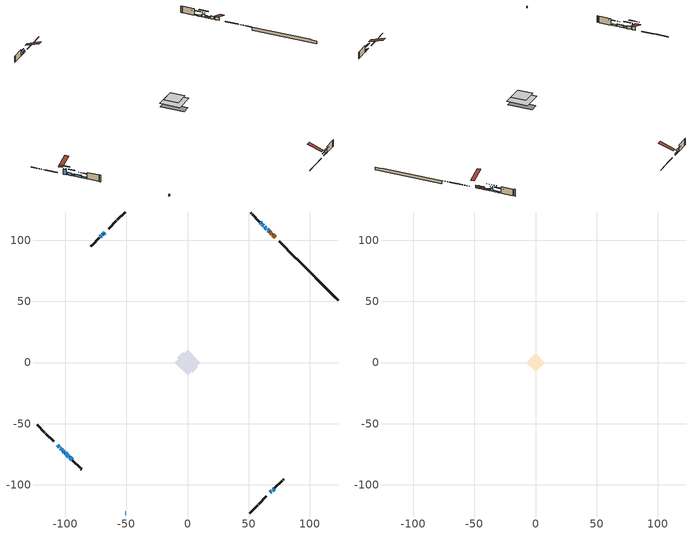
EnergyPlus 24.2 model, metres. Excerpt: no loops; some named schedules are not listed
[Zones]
conditioned space
 floor adiabatic (AdiabaticFloorConstruction): -10.49,0 0,10.49 10.49,0 0,-10.49 z3.63
 floor foundation (Slab1 construction): -8.46,4.04 -4.04,8.46 8.46,-4.04 4.04,-8.46 z-1.13
 wall outside (RimJoist1 construction): 51.01,-123.15 57.51,-116.64 / -123.15,-51.01 -116.64,-57.51 / -51.01,123.15 -57.51,116.64 / 88.65,85.5 82.15,92.01 z1.19:1.49
 wall outside (RimJoist2 construction): 58.17,-115.98 64.52,-109.64 / -115.98,-58.17 -109.64,-64.52 / -58.17,115.98 -64.52,109.64 / 81.49,92.67 75.15,99.01 z1.19:1.49
 wall outside (AdiabaticWallConstruction 1): 71.86,102.29 69.74,104.42 / 69.08,105.08 67.36,106.79 z1.19:3.22
 wall outside (AdiabaticWallConstruction): -51.01,-123.15 -50.59,-123.15 z1.19:2.41; -106.36,-67.8 -104.85,-69.31 z1.19:5; -104.19,-69.97 -102.25,-71.91 z1.19:3.17; 66.71,107.45 66.06,108.1 z1.19:2.11; 65.4,108.75 64.86,109.29 / -67.8,106.36 -68.66,105.49 z1.19:2.31; -69.32,104.84 -69.72,104.44 z1.19:1.95; -101.59,-72.56 -100.77,-73.39 / 70.12,-104.04 70.91,-103.25 / -96.44,-77.72 -94.5,-79.66 z1.19:2.36; 64.21,109.95 63.06,111.1 z1.19:3.48; -70.37,103.79 -71.38,102.78 / 67.8,-106.36 68.3,-105.85 / 68.96,-105.2 69.46,-104.69 z1.19:1.55; 62.4,111.76 60.89,113.27 z1.19:2.08; 60.23,113.92 59.44,114.71 z1.19:2.16; -100.11,-74.04 -97.09,-77.06 z1.19:2.77
 wall outside (Wall1 construction): 71.57,-102.59 77.55,-96.61 / -93.84,-80.32 -87.86,-86.29 / -72.03,102.12 -78.01,96.14 / 58.79,115.37 52.81,121.35 z1.19:6.07
 wall outside (Wall3 construction): 78.2,-95.95 78.69,-95.47 / -87.2,-86.95 -86.72,-87.44 / -78.67,95.49 -79.16,95 / 52.15,122 51.67,122.49 z1.19:6.07
 wall foundation (FoundationWall1 construction): 89.31,84.85,-1.13 89.31,84.85,1.19 119.76,54.39,1.19 119.76,54.39,0.98 123.15,51.01,0.98 123.15,51.01,-1.13
 window (WindowConstruction 13): -51.01,-123.15 -50.59,-123.15 z1.19:2.41
 window (WindowConstruction 6): -106.36,-67.8 -104.85,-69.31 z1.19:5
 window (WindowConstruction 7): -104.19,-69.97 -102.25,-71.91 z1.19:3.17
 window (WindowConstruction 8): 66.7,107.45 66.06,108.1 z1.19:2.1
 window (WindowConstruction 9): 65.4,108.75 64.86,109.29 z1.19:2.31
 window (WindowConstruction 10): -67.8,106.36 -68.66,105.49 z1.19:2.31
 window (WindowConstruction 11): -69.32,104.84 -69.71,104.44 z1.19:1.95
 window (WindowConstruction 12): -101.59,-72.56 -100.77,-73.39 z1.19:2.36
 window (WindowConstruction): 64.21,109.95 63.06,111.1 z1.19:3.48
 window (WindowConstruction 14): -70.37,103.78 -71.38,102.78 z1.19:1.55
 window (WindowConstruction 15): 67.8,-106.36 68.3,-105.85 z1.19:1.55
 window (WindowConstruction 16): 68.96,-105.2 69.46,-104.69 z1.19:1.55
 window (WindowConstruction 1): 62.4,111.76 60.89,113.27 z1.19:2.08
 window (WindowConstruction 2): 60.23,113.92 59.45,114.71 z1.19:2.16
 window (WindowConstruction 3): 70.12,-104.04 70.91,-103.25 z1.19:2.36
 window (WindowConstruction 4): -100.11,-74.04 -97.09,-77.06 z1.19:2.77
 window (WindowConstruction 5): -96.44,-77.72 -94.5,-79.66 z1.19:2.36
 door (Door): 71.86,102.29 69.74,104.42 z1.19:3.22
 door (Door 1): 69.08,105.08 67.36,106.79 z1.19:3.22
 ceiling adiabatic (AdiabaticFloorConstruction): 0,-10.49 10.49,0 0,10.49 -10.49,0 z3.63
attic - vented
 floor to conditioned space (Floor1 construction Reversed): -7.68,0 0,7.68 7.68,0 0,-7.68 z6.07
 roof outside (Roof1 construction): 67.14,-107.01,6.07 59.67,-99.53,9.59 57.69,-101.51,9.59 65.17,-108.98,6.07; -107.01,-67.14,6.07 -99.53,-59.67,9.59 -101.51,-57.69,9.59 -108.98,-65.17,6.07; -67.14,107.01,6.07 -59.67,99.53,9.59 -57.69,101.51,9.59 -65.17,108.98,6.07; 72.52,101.64,6.07 65.04,94.16,9.59 67.01,92.19,9.59 74.49,99.67,6.07
shading: -102.98,-71.18 -108.22,-65.93 -108.51,-66.22 -103.27,-71.47 z7.64; -100.38,-73.77 -106.06,-68.1 -106.35,-68.39 -100.67,-74.06 z5.81; 65.92,108.24 66.85,107.31 67.14,107.6 66.21,108.53 z2.31; 64.72,109.44 65.54,108.61 65.83,108.9 65.01,109.73 z2.51; -68.8,105.35 -67.66,106.5 -67.95,106.79 -69.1,105.64 z2.51; -69.86,104.3 -69.18,104.98 -69.47,105.27 -70.15,104.59 z2.15; -100.63,-73.53 -101.74,-72.42 -102.03,-72.71 -100.92,-73.82 z2.56; 61.19,112.97 66.07,108.08 66.36,108.38 61.48,113.26 z6.12; -73.24,100.91 -68.5,105.65 -68.8,105.94 -73.53,101.2 z4.19; 70.17,-103.99 65.93,-108.22 66.22,-108.51 70.46,-104.28 z4.19; 69.61,-104.55 68.82,-105.34 69.11,-105.63 69.9,-104.84 z1.75; 59.02,115.13 64.27,109.89 64.56,110.18 59.32,115.42 z4.72; 57.58,116.58 62.1,112.06 62.39,112.35 57.87,116.87 z4.8; 72.78,-101.38 68.25,-105.9 68.54,-106.19 73.07,-101.67 z5; -96.95,-77.2 -100.25,-73.9 -100.54,-74.19 -97.24,-77.5 z2.97; -92.63,-81.52 -98.3,-75.85 -98.59,-76.14 -92.92,-81.82 z5
[Building]
Building 1: Terrain=Suburbs
[Site:Location]
Toronto City Centre_ON: Latitude {deg}=43.63; Longitude {deg}=-79.39; Time Zone {hr}=-5; Elevation {m}=77; Keep Site Location Information=Yes
[Site:GroundTemperature:Shallow]
5.01852, 3.26908, 3.12898, 3.95918, 7.29196, 10.6092, 13.4851, 15.3069, 15.4617, 13.9799, 11.1774, 7.9619
[Site:WaterMainsTemperature]
Calculation Method=Schedule; Temperature Schedule=mains temperature schedule
[Material] Roughness=Rough; Thermal Absorptance=0.9
Name | Thickness {m} | Conductivity {W/m-K} | Density {kg/m3} | Specific Heat {J/kg-K} | Solar Absorptance | Visible Absorptance
asphalt or fiberglass shingles | 0.00635 | 0.162714 | 1121.4 | 1465.45 | 0.4 | 0.4
ceiling loosefill ins | 0.254 | 0.0480833 | 16.02 | 1046.75 | 0.7 | 0.7
ceiling stud and cavity | 0.1397 | 1.0171 | 65.682 | 1177.47 | 0.7 | 0.7
concrete 4.0 in. | 0.1016 | 1.803125 | 2242.8 | 837.4 | 0.7 | 0.7
concrete 8.0 in. | 0.2032 | 1.803125 | 2242.8 | 837.4 | 0.7 | 0.7
door material | 0.04445 | 0.053851 | 512.64 | 1214.23 | 0.7 | 0.7
door material 1 | 0.04445 | 0.20624 | 512.64 | 1214.23 | 0.7 | 0.7
exterior vertical ins | 0.0460229 | 0.029427 | 32.04 | 1214.23 | 0.7 | 0.7
floor covering | 0.0127 | 0.0433444 | 54.468 | 1339.84 | 0.6 | 0.6
floor rigid ins; wall rigid ins | 0.512978 | 0.029427 | 32.04 | 1214.23 | 0.7 | 0.7
floor stud and cavity | 0.1397 | 1.75129 | 37.0049 | 1207.88 | 0.7 | 0.7
furniture material conditioned space 1 | 0.1524 | 0.115458 | 640.8 | 1214.23 | 0.6 | 0.6
gypsum board | 0.0127 | 0.160291 | 801 | 837.4 | 0.6 | 0.6
gypsum board 1 | 0.00254 | 0.160291 | 801 | 837.4 | 0.6 | 0.6
gypsum board 2 | 0.0127 | 0.160291 | 801 | 837.4 | 0.7 | 0.7
osb sheathing 0.5 in. | 0.0127 | 0.115458 | 512.64 | 1214.23 | 0.7 | 0.7
osb sheathing 0.75 in. | 0.01905 | 0.115458 | 512.64 | 1214.23 | 0.7 | 0.7
osb sheathing 2.0 in. | 0.0508 | 0.115458 | 512.64 | 1214.23 | 0.7 | 0.7
rim joist rigid ins | 0.051816 | 0.029427 | 32.04 | 1214.23 | 0.7 | 0.7
rim joist stud and cavity | 0.0508 | 0.0405436 | 125.044 | 1163.47 | 0.6 | 0.6
rim joist stud and cavity 1 | 0.0508 | 0.275866 | 125.044 | 1163.47 | 0.6 | 0.6
wall stud and cavity | 0.1397 | 0.084134 | 139.0536 | 1170.24 | 0.7 | 0.7
wall stud and cavity 1 | 0.0889 | 0.256001 | 50.32683 | 1063.81 | 0.7 | 0.7
wall stud and cavity 2 | 0.0889 | 0.380278 | 52.3479 | 1209.89 | 0.7 | 0.7
wall stud and cavity 3 | 0.0889 | 0.391764 | 83.0341 | 1211.67 | 0.7 | 0.7
wood siding | 0.0254 | 0.102417 | 544.68 | 1172.36 | 0.4 | 0.4
wood siding 1 | 0.00254 | 0.102417 | 544.68 | 1172.36 | 0.4 | 0.4
wood siding 2; wood siding 3; wood siding 4 | 0.0254 | 0.102417 | 544.68 | 1172.36 | 0.7 | 0.7
[WindowMaterial:SimpleGlazingSystem]
Name | U-Factor {W/m2-K} | Solar Heat Gain Coefficient
WindowMaterial | 1.91121 | 0.61
WindowMaterial 1 | 1.9856 | 0.56
WindowMaterial 10 | 1.93052 | 0.47
WindowMaterial 11 | 2.14288 | 0.36
WindowMaterial 12 | 1.99695 | 0.56
WindowMaterial 13 | 6.76988 | 0.73
WindowMaterial 14 | 2.26325 | 0.29
WindowMaterial 15 | 2.279717 | 0.36
WindowMaterial 2 | 2.132089 | 0.46
WindowMaterial 3 | 2.11449 | 0.48
WindowMaterial 4 | 1.91803 | 0.61
WindowMaterial 5 | 1.98105 | 0.57
WindowMaterial 6 | 1.86693 | 0.64
WindowMaterial 7 | 1.88623 | 0.63
WindowMaterial 8 | 2.18546 | 0.43
WindowMaterial 9 | 2.05941 | 0.51
[Construction]
AdiabaticFloorConstruction: floor stud and cavity, floor rigid ins, osb sheathing 0.75 in., floor covering
AdiabaticWallConstruction: wood siding 3, wall rigid ins, wall stud and cavity 2, gypsum board
AdiabaticWallConstruction 1: wood siding 4, wall rigid ins, wall stud and cavity 2, gypsum board
Door: door material
Door 1: door material 1
Floor1 construction Reversed: gypsum board, ceiling stud and cavity, ceiling loosefill ins
FoundationWall1 construction: concrete 8.0 in., gypsum board 2
furniture construction conditioned space 1: furniture material conditioned space 1
PartitionWallConstruction: gypsum board, wall stud and cavity 3, gypsum board
RimJoist1 construction: wood siding 2, rim joist rigid ins, osb sheathing 2.0 in., rim joist stud and cavity
RimJoist2 construction: wood siding 2, rim joist rigid ins, osb sheathing 2.0 in., rim joist stud and cavity 1
Roof1 construction: asphalt or fiberglass shingles
Slab1 construction: concrete 4.0 in.
Wall1 construction: wood siding, osb sheathing 0.5 in., wall stud and cavity, gypsum board
Wall3 construction: wood siding 1, wall stud and cavity 1, gypsum board 1
WindowConstruction: WindowMaterial
WindowConstruction 1: WindowMaterial 1
WindowConstruction 10: WindowMaterial 10
WindowConstruction 11: WindowMaterial 11
WindowConstruction 12: WindowMaterial 12
WindowConstruction 13: WindowMaterial 13
WindowConstruction 14: WindowMaterial 14
WindowConstruction 15; WindowConstruction 16: WindowMaterial 15
WindowConstruction 2: WindowMaterial 2
WindowConstruction 3: WindowMaterial 3
WindowConstruction 4: WindowMaterial 4
WindowConstruction 5: WindowMaterial 5
WindowConstruction 6: WindowMaterial 6
WindowConstruction 7: WindowMaterial 7
WindowConstruction 8: WindowMaterial 8
WindowConstruction 9: WindowMaterial 9
[Zone] Multiplier=1; Part of Total Floor Area=Yes
Name | Volume {m3}
attic - vented | 67.4628
conditioned space | 883.5
[Space]
Name | Zone | Volume {m3}
attic - vented 1 | attic - vented | 67.4628
conditioned space 1 | conditioned space | 883.5
[ZoneInfiltration:EffectiveLeakageArea]
infil attic - vented 1: Zone or Space=attic - vented 1; Schedule=Always On Discrete; Effective Air Leakage Area {cm2}=4963.79; Stack Coefficient=0.000245133; Wind Coefficient=1.05784e-05
[ZoneMixing]
whole house fan mix: Zone or Space=attic - vented; Schedule=Always On Continuous; Design Flow Rate Calculation Method=Flow/Zone; Design Flow Rate {m3/s}=0; Source Zone or Space=conditioned space
[SurfaceProperty:ExposedFoundationPerimeter]
Slab1: Exposed Perimeter Calculation Method=TotalExposedPerimeter; Total Exposed Perimeter {m}=47.853
[InternalMass] Zone or ZoneList=conditioned space; Space or SpaceList=conditioned space 1
Name | Construction | Surface Area {m2}
furniture mass conditioned space 1 | furniture construction conditioned space 1 | 132.24
partition wall mass | PartitionWallConstruction | 330.6
[Lights]
interior lighting: Zone or ZoneList or Space or SpaceList=conditioned space 1; Schedule=interior lighting schedule; Design Level Calculation Method=LightingLevel; Lighting Level {W}=343.2; Return Air Fraction=0; Fraction Radiant=0.6; Fraction Visible=0.2; Fraction Replaceable=1
[People]
occupants: Zone or ZoneList or Space or SpaceList=conditioned space 1; Number of People Schedule=occupants schedule; Number of People Calculation Method=People; Number of People=3; Fraction Radiant=0.314171; Sensible Heat Fraction=0.56303; Activity Level Schedule=occupants activity schedule; Carbon Dioxide Generation Rate {m3/s-W}=0; Enable ASHRAE 55 Comfort Warnings=No; Mean Radiant Temperature Calculation Type=EnclosureAveraged
[ElectricEquipment] Zone or ZoneList or Space or SpaceList=conditioned space 1; Design Level Calculation Method=EquipmentLevel
Name | Schedule | Design Level {W} | Fraction Latent | Fraction Radiant | Fraction Lost
clothes dryer | clothes dryer schedule | 140.772 | 0.015 | 0.081 | 0.85
clothes washer | clothes washer schedule | 32.1985 | 0.03 | 0.162 | 0.7
cooking range | cooking range schedule | 215.147 | 0.08 | 0.432 | 0.2
dishwasher | dishwasher schedule | 66.8632 | 0.3 | 0.18 | 0.4
fridge | fridge schedule | 72.9452 | 0 | 0.6 | 0
mech vent house fan | mech vent house fan schedule | 0.95 | 0 | 0 | 1
mech vent house fan cfis | mech vent house fan cfis schedule | 0 | 0 | 0 | 0
misc plug loads | misc plug loads schedule | 494.7 | 0.045 | 0.513 | 0.1
whole house fan | Always On Discrete | 0 | 0 | 0 | 1
[OtherEquipment] Zone or ZoneList or Space or SpaceList=conditioned space 1; Design Level Calculation Method=EquipmentLevel
Name | Fuel Type | Schedule | Design Level {W} | Fraction Latent | Fraction Radiant | Fraction Lost
clothes dryer 1 | Electricity | clothes dryer schedule | 0 | 0.015 | 0.081 | 0.85
cooking range 1 | Electricity | cooking range schedule | 0 | 0.08 | 0.432 | 0.2
general water use latent | None | general water use schedule | 62.594 | 1 | 0 | 0
general water use sensible | None | general water use schedule | -61.6891 | 0 | 0.6 | 0
mech vent house fan latent load | None | Always On Discrete | 0 | 1 | 0 | 0
mech vent house fan sensible load | None | Always On Discrete | 0 | 0 | 0 | 0
water heater energy adjustment1 | NaturalGas | Always On Discrete | 0.01 | 0 | 0 | 1
[ZoneInfiltration:DesignFlowRate] Zone or ZoneList or Space or SpaceList=conditioned space 1; Schedule=Always On Discrete; Design Flow Rate Calculation Method=Flow/Zone; Design Flow Rate {m3/s}=0
infil flow; natural vent flow; whole house fan flow
[Foundation:Kiva]
Foundation Kiva 1: Initial Indoor Air Temperature {C}=18; Wall Height Above Grade {m}=1.19; Wall Depth Below Slab {m}=0.2032; Custom Block Material Name 1=exterior vertical ins; Custom Block Depth 1 {m}=2.31999; Custom Block X Position 1 {m}=0.2159; Custom Block Z Position 1 {m}=0
[Foundation:Kiva:Settings]
Soil Conductivity {W/m-K}=0.849921; Soil Density {kg/m3}=1842.3; Soil Specific Heat {J/kg-K}=418.7; Ground Solar Absorptivity=0.9; Ground Thermal Absorptivity=0.9; Ground Surface Roughness {m}=0.03; Far-Field Width {m}=40; Deep-Ground Boundary Condition=ZeroFlux; Deep-Ground Depth {m}=40; Minimum Cell Dimension {m}=0.2; Maximum Cell Growth Coefficient=3; Simulation Timestep=Timestep
[Exterior:Lights]
exterior lighting: Schedule=exterior lighting schedule; Design Level {W}=75.6
[Schedule:Constant]
Name | Hourly Value
Always On Continuous; mech vent house fan schedule; mech vent house fan cfis schedule; Always On Discrete | 1
occupants activity schedule | 117.228
fridge schedule | 0
[Schedule:Week:Daily]
interior lighting schedule Week Rule - Jan1-Jan27: interior lighting schedule day, interior lighting schedule day, interior lighting schedule day, interior lighting schedule day, interior lighting schedule day, interior lighting schedule day, interior lighting schedule day, interior lighting schedule default day, interior lighting schedule default day, interior lighting schedule default day, interior lighting schedule default day, interior lighting schedule default day
interior lighting schedule Week Rule - Jan28-Feb3: interior lighting schedule day, interior lighting schedule day, interior lighting schedule day, interior lighting schedule day, interior lighting schedule day 1, interior lighting schedule day 1, interior lighting schedule day 1, interior lighting schedule default day, interior lighting schedule default day, interior lighting schedule default day, interior lighting schedule default day, interior lighting schedule default day
interior lighting schedule Week Rule - Feb4-Feb24: interior lighting schedule day 1, interior lighting schedule day 1, interior lighting schedule day 1, interior lighting schedule day 1, interior lighting schedule day 1, interior lighting schedule day 1, interior lighting schedule day 1, interior lighting schedule default day, interior lighting schedule default day, interior lighting schedule default day, interior lighting schedule default day, interior lighting schedule default day
interior lighting schedule Week Rule - Feb25-Mar3: interior lighting schedule day 1, interior lighting schedule day 1, interior lighting schedule day 1, interior lighting schedule day 1, interior lighting schedule day 2, interior lighting schedule day 2, interior lighting schedule day 2, interior lighting schedule default day, interior lighting schedule default day, interior lighting schedule default day, interior lighting schedule default day, interior lighting schedule default day
interior lighting schedule Week Rule - Mar4-Mar31: interior lighting schedule day 2, interior lighting schedule day 2, interior lighting schedule day 2, interior lighting schedule day 2, interior lighting schedule day 2, interior lighting schedule day 2, interior lighting schedule day 2, interior lighting schedule default day, interior lighting schedule default day, interior lighting schedule default day, interior lighting schedule default day, interior lighting schedule default day
interior lighting schedule Week Rule - Apr1-Apr28: interior lighting schedule day 3, interior lighting schedule day 3, interior lighting schedule day 3, interior lighting schedule day 3, interior lighting schedule day 3, interior lighting schedule day 3, interior lighting schedule day 3, interior lighting schedule default day, interior lighting schedule default day, interior lighting schedule default day, interior lighting schedule default day, interior lighting schedule default day
interior lighting schedule Week Rule - Apr29-May5: interior lighting schedule day 3, interior lighting schedule day 3, interior lighting schedule day 4, interior lighting schedule day 4, interior lighting schedule day 4, interior lighting schedule day 4, interior lighting schedule day 4, interior lighting schedule default day, interior lighting schedule default day, interior lighting schedule default day, interior lighting schedule default day, interior lighting schedule default day
interior lighting schedule Week Rule - May6-May26: interior lighting schedule day 4, interior lighting schedule day 4, interior lighting schedule day 4, interior lighting schedule day 4, interior lighting schedule day 4, interior lighting schedule day 4, interior lighting schedule day 4, interior lighting schedule default day, interior lighting schedule default day, interior lighting schedule default day, interior lighting schedule default day, interior lighting schedule default day
interior lighting schedule Week Rule - May27-Jun2: interior lighting schedule day 4, interior lighting schedule day 4, interior lighting schedule day 4, interior lighting schedule day 4, interior lighting schedule day 4, interior lighting schedule day 5, interior lighting schedule day 5, interior lighting schedule default day, interior lighting schedule default day, interior lighting schedule default day, interior lighting schedule default day, interior lighting schedule default day
interior lighting schedule Week Rule - Jun3-Jun30: interior lighting schedule day 5, interior lighting schedule day 5, interior lighting schedule day 5, interior lighting schedule day 5, interior lighting schedule day 5, interior lighting schedule day 5, interior lighting schedule day 5, interior lighting schedule default day, interior lighting schedule default day, interior lighting schedule default day, interior lighting schedule default day, interior lighting schedule default day
interior lighting schedule Week Rule - Jul1-Jul28: interior lighting schedule day 6, interior lighting schedule day 6, interior lighting schedule day 6, interior lighting schedule day 6, interior lighting schedule day 6, interior lighting schedule day 6, interior lighting schedule day 6, interior lighting schedule default day, interior lighting schedule default day, interior lighting schedule default day, interior lighting schedule default day, interior lighting schedule default day
interior lighting schedule Week Rule - Jul29-Aug4: interior lighting schedule day 6, interior lighting schedule day 6, interior lighting schedule day 6, interior lighting schedule day 7, interior lighting schedule day 7, interior lighting schedule day 7, interior lighting schedule day 7, interior lighting schedule default day, interior lighting schedule default day, interior lighting schedule default day, interior lighting schedule default day, interior lighting schedule default day
interior lighting schedule Week Rule - Aug5-Aug25: interior lighting schedule day 7, interior lighting schedule day 7, interior lighting schedule day 7, interior lighting schedule day 7, interior lighting schedule day 7, interior lighting schedule day 7, interior lighting schedule day 7, interior lighting schedule default day, interior lighting schedule default day, interior lighting schedule default day, interior lighting schedule default day, interior lighting schedule default day
interior lighting schedule Week Rule - Aug26-Sep1: interior lighting schedule day 7, interior lighting schedule day 7, interior lighting schedule day 7, interior lighting schedule day 7, interior lighting schedule day 7, interior lighting schedule day 7, interior lighting schedule day 8, interior lighting schedule default day, interior lighting schedule default day, interior lighting schedule default day, interior lighting schedule default day, interior lighting schedule default day
interior lighting schedule Week Rule - Sep2-Sep29: interior lighting schedule day 8, interior lighting schedule day 8, interior lighting schedule day 8, interior lighting schedule day 8, interior lighting schedule day 8, interior lighting schedule day 8, interior lighting schedule day 8, interior lighting schedule default day, interior lighting schedule default day, interior lighting schedule default day, interior lighting schedule default day, interior lighting schedule default day
interior lighting schedule Week Rule - Sep30-Oct6: interior lighting schedule day 8, interior lighting schedule day 9, interior lighting schedule day 9, interior lighting schedule day 9, interior lighting schedule day 9, interior lighting schedule day 9, interior lighting schedule day 9, interior lighting schedule default day, interior lighting schedule default day, interior lighting schedule default day, interior lighting schedule default day, interior lighting schedule default day
interior lighting schedule Week Rule - Oct7-Oct27: interior lighting schedule day 9, interior lighting schedule day 9, interior lighting schedule day 9, interior lighting schedule day 9, interior lighting schedule day 9, interior lighting schedule day 9, interior lighting schedule day 9, interior lighting schedule default day, interior lighting schedule default day, interior lighting schedule default day, interior lighting schedule default day, interior lighting schedule default day
interior lighting schedule Week Rule - Oct28-Nov3: interior lighting schedule day 9, interior lighting schedule day 9, interior lighting schedule day 9, interior lighting schedule day 9, interior lighting schedule day 10, interior lighting schedule day 10, interior lighting schedule day 10, interior lighting schedule default day, interior lighting schedule default day, interior lighting schedule default day, interior lighting schedule default day, interior lighting schedule default day
interior lighting schedule Week Rule - Nov4-Nov24: interior lighting schedule day 10, interior lighting schedule day 10, interior lighting schedule day 10, interior lighting schedule day 10, interior lighting schedule day 10, interior lighting schedule day 10, interior lighting schedule day 10, interior lighting schedule default day, interior lighting schedule default day, interior lighting schedule default day, interior lighting schedule default day, interior lighting schedule default day
interior lighting schedule Week Rule - Nov25-Dec1: interior lighting schedule day 10, interior lighting schedule day 10, interior lighting schedule day 10, interior lighting schedule day 10, interior lighting schedule day 10, interior lighting schedule day 10, interior lighting schedule day 11, interior lighting schedule default day, interior lighting schedule default day, interior lighting schedule default day, interior lighting schedule default day, interior lighting schedule default day
interior lighting schedule Week Rule - Dec2-Dec31: interior lighting schedule day 11, interior lighting schedule day 11, interior lighting schedule day 11, interior lighting schedule day 11, interior lighting schedule day 11, interior lighting schedule day 11, interior lighting schedule day 11, interior lighting schedule default day, interior lighting schedule default day, interior lighting schedule default day, interior lighting schedule default day, interior lighting schedule default day
occupants schedule Week Rule - Jan1-Dec31: occupants schedule day, occupants schedule day, occupants schedule day, occupants schedule day, occupants schedule day, occupants schedule day, occupants schedule day, occupants schedule default day, occupants schedule default day, occupants schedule default day, occupants schedule default day, occupants schedule default day
clothes dryer schedule Week Rule - Jan1-Dec31: clothes dryer schedule day, clothes dryer schedule day, clothes dryer schedule day, clothes dryer schedule day, clothes dryer schedule day, clothes dryer schedule day, clothes dryer schedule day, clothes dryer schedule default day, clothes dryer schedule default day, clothes dryer schedule default day, clothes dryer schedule default day, clothes dryer schedule default day
clothes washer schedule Week Rule - Jan1-Dec31: clothes washer schedule day, clothes washer schedule day, clothes washer schedule day, clothes washer schedule day, clothes washer schedule day, clothes washer schedule day, clothes washer schedule day, clothes washer schedule default day, clothes washer schedule default day, clothes washer schedule default day, clothes washer schedule default day, clothes washer schedule default day
cooking range schedule Week Rule - Jan1-Dec31: cooking range schedule day, cooking range schedule day, cooking range schedule day, cooking range schedule day, cooking range schedule day, cooking range schedule day, cooking range schedule day, cooking range schedule default day, cooking range schedule default day, cooking range schedule default day, cooking range schedule default day, cooking range schedule default day
dishwasher schedule Week Rule - Jan1-Dec31: dishwasher schedule day, dishwasher schedule day, dishwasher schedule day, dishwasher schedule day, dishwasher schedule day, dishwasher schedule day, dishwasher schedule day, dishwasher schedule default day, dishwasher schedule default day, dishwasher schedule default day, dishwasher schedule default day, dishwasher schedule default day
misc plug loads schedule Week Rule - Jan1-Dec31: misc plug loads schedule day, misc plug loads schedule day, misc plug loads schedule day, misc plug loads schedule day, misc plug loads schedule day, misc plug loads schedule day, misc plug loads schedule day, misc plug loads schedule default day, misc plug loads schedule default day, misc plug loads schedule default day, misc plug loads schedule default day, misc plug loads schedule default day
general water use schedule Week Rule - Jan1-Dec31: general water use schedule day, general water use schedule day, general water use schedule day, general water use schedule day, general water use schedule day, general water use schedule day, general water use schedule day, general water use schedule default day, general water use schedule default day, general water use schedule default day, general water use schedule default day, general water use schedule default day
exterior lighting schedule Week Rule - Jan1-Jan27: exterior lighting schedule day, exterior lighting schedule day, exterior lighting schedule day, exterior lighting schedule day, exterior lighting schedule day, exterior lighting schedule day, exterior lighting schedule day, exterior lighting schedule default day, exterior lighting schedule default day, exterior lighting schedule default day, exterior lighting schedule default day, exterior lighting schedule default day
exterior lighting schedule Week Rule - Jan28-Feb3: exterior lighting schedule day, exterior lighting schedule day, exterior lighting schedule day, exterior lighting schedule day, exterior lighting schedule day 1, exterior lighting schedule day 1, exterior lighting schedule day 1, exterior lighting schedule default day, exterior lighting schedule default day, exterior lighting schedule default day, exterior lighting schedule default day, exterior lighting schedule default day
exterior lighting schedule Week Rule - Feb4-Feb24: exterior lighting schedule day 1, exterior lighting schedule day 1, exterior lighting schedule day 1, exterior lighting schedule day 1, exterior lighting schedule day 1, exterior lighting schedule day 1, exterior lighting schedule day 1, exterior lighting schedule default day, exterior lighting schedule default day, exterior lighting schedule default day, exterior lighting schedule default day, exterior lighting schedule default day
exterior lighting schedule Week Rule - Feb25-Mar3: exterior lighting schedule day 1, exterior lighting schedule day 1, exterior lighting schedule day 1, exterior lighting schedule day 1, exterior lighting schedule day 2, exterior lighting schedule day 2, exterior lighting schedule day 2, exterior lighting schedule default day, exterior lighting schedule default day, exterior lighting schedule default day, exterior lighting schedule default day, exterior lighting schedule default day
exterior lighting schedule Week Rule - Mar4-Mar31: exterior lighting schedule day 2, exterior lighting schedule day 2, exterior lighting schedule day 2, exterior lighting schedule day 2, exterior lighting schedule day 2, exterior lighting schedule day 2, exterior lighting schedule day 2, exterior lighting schedule default day, exterior lighting schedule default day, exterior lighting schedule default day, exterior lighting schedule default day, exterior lighting schedule default day
exterior lighting schedule Week Rule - Apr1-Apr28: exterior lighting schedule day 3, exterior lighting schedule day 3, exterior lighting schedule day 3, exterior lighting schedule day 3, exterior lighting schedule day 3, exterior lighting schedule day 3, exterior lighting schedule day 3, exterior lighting schedule default day, exterior lighting schedule default day, exterior lighting schedule default day, exterior lighting schedule default day, exterior lighting schedule default day
exterior lighting schedule Week Rule - Apr29-May5: exterior lighting schedule day 3, exterior lighting schedule day 3, exterior lighting schedule day 4, exterior lighting schedule day 4, exterior lighting schedule day 4, exterior lighting schedule day 4, exterior lighting schedule day 4, exterior lighting schedule default day, exterior lighting schedule default day, exterior lighting schedule default day, exterior lighting schedule default day, exterior lighting schedule default day
exterior lighting schedule Week Rule - May6-May26: exterior lighting schedule day 4, exterior lighting schedule day 4, exterior lighting schedule day 4, exterior lighting schedule day 4, exterior lighting schedule day 4, exterior lighting schedule day 4, exterior lighting schedule day 4, exterior lighting schedule default day, exterior lighting schedule default day, exterior lighting schedule default day, exterior lighting schedule default day, exterior lighting schedule default day
exterior lighting schedule Week Rule - May27-Jun2: exterior lighting schedule day 4, exterior lighting schedule day 4, exterior lighting schedule day 4, exterior lighting schedule day 4, exterior lighting schedule day 4, exterior lighting schedule day 5, exterior lighting schedule day 5, exterior lighting schedule default day, exterior lighting schedule default day, exterior lighting schedule default day, exterior lighting schedule default day, exterior lighting schedule default day
exterior lighting schedule Week Rule - Jun3-Jun30: exterior lighting schedule day 5, exterior lighting schedule day 5, exterior lighting schedule day 5, exterior lighting schedule day 5, exterior lighting schedule day 5, exterior lighting schedule day 5, exterior lighting schedule day 5, exterior lighting schedule default day, exterior lighting schedule default day, exterior lighting schedule default day, exterior lighting schedule default day, exterior lighting schedule default day
exterior lighting schedule Week Rule - Jul1-Jul28: exterior lighting schedule day 6, exterior lighting schedule day 6, exterior lighting schedule day 6, exterior lighting schedule day 6, exterior lighting schedule day 6, exterior lighting schedule day 6, exterior lighting schedule day 6, exterior lighting schedule default day, exterior lighting schedule default day, exterior lighting schedule default day, exterior lighting schedule default day, exterior lighting schedule default day
exterior lighting schedule Week Rule - Jul29-Aug4: exterior lighting schedule day 6, exterior lighting schedule day 6, exterior lighting schedule day 6, exterior lighting schedule day 7, exterior lighting schedule day 7, exterior lighting schedule day 7, exterior lighting schedule day 7, exterior lighting schedule default day, exterior lighting schedule default day, exterior lighting schedule default day, exterior lighting schedule default day, exterior lighting schedule default day
exterior lighting schedule Week Rule - Aug5-Aug25: exterior lighting schedule day 7, exterior lighting schedule day 7, exterior lighting schedule day 7, exterior lighting schedule day 7, exterior lighting schedule day 7, exterior lighting schedule day 7, exterior lighting schedule day 7, exterior lighting schedule default day, exterior lighting schedule default day, exterior lighting schedule default day, exterior lighting schedule default day, exterior lighting schedule default day
exterior lighting schedule Week Rule - Aug26-Sep1: exterior lighting schedule day 7, exterior lighting schedule day 7, exterior lighting schedule day 7, exterior lighting schedule day 7, exterior lighting schedule day 7, exterior lighting schedule day 7, exterior lighting schedule day 8, exterior lighting schedule default day, exterior lighting schedule default day, exterior lighting schedule default day, exterior lighting schedule default day, exterior lighting schedule default day
exterior lighting schedule Week Rule - Sep2-Sep29: exterior lighting schedule day 8, exterior lighting schedule day 8, exterior lighting schedule day 8, exterior lighting schedule day 8, exterior lighting schedule day 8, exterior lighting schedule day 8, exterior lighting schedule day 8, exterior lighting schedule default day, exterior lighting schedule default day, exterior lighting schedule default day, exterior lighting schedule default day, exterior lighting schedule default day
exterior lighting schedule Week Rule - Sep30-Oct6: exterior lighting schedule day 8, exterior lighting schedule day 9, exterior lighting schedule day 9, exterior lighting schedule day 9, exterior lighting schedule day 9, exterior lighting schedule day 9, exterior lighting schedule day 9, exterior lighting schedule default day, exterior lighting schedule default day, exterior lighting schedule default day, exterior lighting schedule default day, exterior lighting schedule default day
exterior lighting schedule Week Rule - Oct7-Oct27: exterior lighting schedule day 9, exterior lighting schedule day 9, exterior lighting schedule day 9, exterior lighting schedule day 9, exterior lighting schedule day 9, exterior lighting schedule day 9, exterior lighting schedule day 9, exterior lighting schedule default day, exterior lighting schedule default day, exterior lighting schedule default day, exterior lighting schedule default day, exterior lighting schedule default day
[Schedule:Year]
interior lighting schedule: interior lighting schedule Week Rule - Jan1-Jan27, 1, 1, 1, 27, interior lighting schedule Week Rule - Jan28-Feb3, 1, 28, 2, 3, interior lighting schedule Week Rule - Feb4-Feb24, 2, 4, 2, 24, interior lighting schedule Week Rule - Feb25-Mar3, 2, 25, 3, 3, interior lighting schedule Week Rule - Mar4-Mar31, 3, 4, 3, 31, interior lighting schedule Week Rule - Apr1-Apr28, 4, 1, 4, 28, interior lighting schedule Week Rule - Apr29-May5, 4, 29, 5, 5, interior lighting schedule Week Rule - May6-May26, 5, 6, 5, 26, interior lighting schedule Week Rule - May27-Jun2, 5, 27, 6, 2, interior lighting schedule Week Rule - Jun3-Jun30, 6, 3, 6, 30, interior lighting schedule Week Rule - Jul1-Jul28, 7, 1, 7, 28, interior lighting schedule Week Rule - Jul29-Aug4, 7, 29, 8, 4, interior lighting schedule Week Rule - Aug5-Aug25, 8, 5, 8, 25, interior lighting schedule Week Rule - Aug26-Sep1, 8, 26, 9, 1, interior lighting schedule Week Rule - Sep2-Sep29, 9, 2, 9, 29, interior lighting schedule Week Rule - Sep30-Oct6, 9, 30, 10, 6, interior lighting schedule Week Rule - Oct7-Oct27, 10, 7, 10, 27, interior lighting schedule Week Rule - Oct28-Nov3, 10, 28, 11, 3, interior lighting schedule Week Rule - Nov4-Nov24, 11, 4, 11, 24, interior lighting schedule Week Rule - Nov25-Dec1, 11, 25, 12, 1, interior lighting schedule Week Rule - Dec2-Dec31, 12, 2, 12, 31
occupants schedule: occupants schedule Week Rule - Jan1-Dec31, 1, 1, 12, 31
clothes dryer schedule: clothes dryer schedule Week Rule - Jan1-Dec31, 1, 1, 12, 31
clothes washer schedule: clothes washer schedule Week Rule - Jan1-Dec31, 1, 1, 12, 31
cooking range schedule: cooking range schedule Week Rule - Jan1-Dec31, 1, 1, 12, 31
dishwasher schedule: dishwasher schedule Week Rule - Jan1-Dec31, 1, 1, 12, 31
misc plug loads schedule: misc plug loads schedule Week Rule - Jan1-Dec31, 1, 1, 12, 31
general water use schedule: general water use schedule Week Rule - Jan1-Dec31, 1, 1, 12, 31
exterior lighting schedule: exterior lighting schedule Week Rule - Jan1-Jan27, 1, 1, 1, 27, exterior lighting schedule Week Rule - Jan28-Feb3, 1, 28, 2, 3, exterior lighting schedule Week Rule - Feb4-Feb24, 2, 4, 2, 24, exterior lighting schedule Week Rule - Feb25-Mar3, 2, 25, 3, 3, exterior lighting schedule Week Rule - Mar4-Mar31, 3, 4, 3, 31, exterior lighting schedule Week Rule - Apr1-Apr28, 4, 1, 4, 28, exterior lighting schedule Week Rule - Apr29-May5, 4, 29, 5, 5, exterior lighting schedule Week Rule - May6-May26, 5, 6, 5, 26, exterior lighting schedule Week Rule - May27-Jun2, 5, 27, 6, 2, exterior lighting schedule Week Rule - Jun3-Jun30, 6, 3, 6, 30, exterior lighting schedule Week Rule - Jul1-Jul28, 7, 1, 7, 28, exterior lighting schedule Week Rule - Jul29-Aug4, 7, 29, 8, 4, exterior lighting schedule Week Rule - Aug5-Aug25, 8, 5, 8, 25, exterior lighting schedule Week Rule - Aug26-Sep1, 8, 26, 9, 1, exterior lighting schedule Week Rule - Sep2-Sep29, 9, 2, 9, 29, exterior lighting schedule Week Rule - Sep30-Oct6, 9, 30, 10, 6, exterior lighting schedule Week Rule - Oct7-Oct27, 10, 7, 10, 27, exterior lighting schedule Week Rule - Oct28-Nov3, 10, 28, 11, 3, exterior lighting schedule Week Rule - Nov4-Nov24, 11, 4, 11, 24, exterior lighting schedule Week Rule - Nov25-Dec1, 11, 25, 12, 1, exterior lighting schedule Week Rule - Dec2-Dec31, 12, 2, 12, 31
[Schedule:Compact]
mains temperature schedule: Through: 01/01, For: AllDays, Until: 24:00, 8.80333, Through: 01/02, For: AllDays, Until: 24:00, 8.74333, Through: 01/03, For: AllDays, Until: 24:00, 8.68389, Through: 01/04, For: AllDays, Until: 24:00, 8.62611, Through: 01/05, For: AllDays, Until: 24:00, 8.56944, Through: 01/06, For: AllDays, Until: 24:00, 8.51389, Through: 01/07, For: AllDays, Until: 24:00, 8.45944, Through: 01/08, For: AllDays, Until: 24:00, 8.40611, Through: 01/09, For: AllDays, Until: 24:00, 8.35389, Through: 01/10, For: AllDays, Until: 24:00, 8.30278, Through: 01/11, For: AllDays, Until: 24:00, 8.25333, Through: 01/12, For: AllDays, Until: 24:00, 8.205, Through: 01/13, For: AllDays, Until: 24:00, 8.15778, Through: 01/14, For: AllDays, Until: 24:00, 8.11222, Through: 01/15, For: AllDays, Until: 24:00, 8.06778, Through: 01/16, For: AllDays, Until: 24:00, 8.02444, Through: 01/17, For: AllDays, Until: 24:00, 7.98222, Through: 01/18, For: AllDays, Until: 24:00, 7.94167, Through: 01/19, For: AllDays, Until: 24:00, 7.90222, Through: 01/20, For: AllDays, Until: 24:00, 7.86444, Through: 01/21, For: AllDays, Until: 24:00, 7.82778, Through: 01/22, For: AllDays, Until: 24:00, 7.79278, Through: 01/23, For: AllDays, Until: 24:00, 7.75889, Through: 01/24, For: AllDays, Until: 24:00, 7.72667, Through: 01/25, For: AllDays, Until: 24:00, 7.69556, Through: 01/26, For: AllDays, Until: 24:00, 7.66611, Through: 01/27, For: AllDays, Until: 24:00, 7.63778, Through: 01/28, For: AllDays, Until: 24:00, 7.61111, Through: 01/29, For: AllDays, Until: 24:00, 7.58556, Through: 01/30, For: AllDays, Until: 24:00, 7.56167, Through: 01/31, For: AllDays, Until: 24:00, 7.53944, Through: 02/01, For: AllDays, Until: 24:00, 7.51833, Through: 02/02, For: AllDays, Until: 24:00, 7.49889, Through: 02/03, For: AllDays, Until: 24:00, 7.48111, Through: 02/04, For: AllDays, Until: 24:00, 7.46444, Through: 02/05, For: AllDays, Until: 24:00, 7.44944, Through: 02/06, For: AllDays, Until: 24:00, 7.43556, Through: 02/07, For: AllDays, Until: 24:00, 7.42333, Through: 02/08, For: AllDays, Until: 24:00, 7.41278, Through: 02/09, For: AllDays, Until: 24:00, 7.40389, Through: 02/10, For: AllDays, Until: 24:00, 7.39611, Through: 02/11, For: AllDays, Until: 24:00, 7.39, Through: 02/12, For: AllDays, Until: 24:00, 7.38556, Through: 02/13, For: AllDays, Until: 24:00, 7.38222, Through: 02/14, For: AllDays, Until: 24:00, 7.38056, Through: 02/15, For: AllDays, Until: 24:00, 7.38056, Through: 02/16, For: AllDays, Until: 24:00, 7.38222, Through: 02/17, For: AllDays, Until: 24:00, 7.385, Through: 02/18, For: AllDays, Until: 24:00, 7.38944, Through: 02/19, For: AllDays, Until: 24:00, 7.395, Through: 02/20, For: AllDays, Until: 24:00, 7.40278, Through: 02/21, For: AllDays, Until: 24:00, 7.41167, Through: 02/22, For: AllDays, Until: 24:00, 7.42222, Through: 02/23, For: AllDays, Until: 24:00, 7.43389, Through: 02/24, For: AllDays, Until: 24:00, 7.44722, Through: 02/25, For: AllDays, Until: 24:00, 7.46222, Through: 02/26, For: AllDays, Until: 24:00, 7.47833, Through: 02/27, For: AllDays, Until: 24:00, 7.49611, Through: 02/28, For: AllDays, Until: 24:00, 7.51556, Through: 03/01, For: AllDays, Until: 24:00, 7.53667, Through: 03/02, For: AllDays, Until: 24:00, 7.55889, Through: 03/03, For: AllDays, Until: 24:00, 7.58222, Through: 03/04, For: AllDays, Until: 24:00, 7.60722, Through: 03/05, For: AllDays, Until: 24:00, 7.63389, Through: 03/06, For: AllDays, Until: 24:00, 7.66222, Through: 03/07, For: AllDays, Until: 24:00, 7.69111, Through: 03/08, For: AllDays, Until: 24:00, 7.72222, Through: 03/09, For: AllDays, Until: 24:00, 7.75444, Through: 03/10, For: AllDays, Until: 24:00, 7.78778, Through: 03/11, For: AllDays, Until: 24:00, 7.82278, Through: 03/12, For: AllDays, Until: 24:00, 7.85944, Through: 03/13, For: AllDays, Until: 24:00, 7.89722, Through: 03/14, For: AllDays, Until: 24:00, 7.93611, Through: 03/15, For: AllDays, Until: 24:00, 7.97667, Through: 03/16, For: AllDays, Until: 24:00, 8.01833, Through: 03/17, For: AllDays, Until: 24:00, 8.06167, Through: 03/18, For: AllDays, Until: 24:00, 8.10611, Through: 03/19, For: AllDays, Until: 24:00, 8.15167, Through: 03/20, For: AllDays, Until: 24:00, 8.19833, Through: 03/21, For: AllDays, Until: 24:00, 8.24667, Through: 03/22, For: AllDays, Until: 24:00, 8.29611, Through: 03/23, For: AllDays, Until: 24:00, 8.34667, Through: 03/24, For: AllDays, Until: 24:00, 8.39889, Through: 03/25, For: AllDays, Until: 24:00, 8.45167, Through: 03/26, For: AllDays, Until: 24:00, 8.50611, Through: 03/27, For: AllDays, Until: 24:00, 8.56167, Through: 03/28, For: AllDays, Until: 24:00, 8.61833, Through: 03/29, For: AllDays, Until: 24:00, 8.67611, Through: 03/30, For: AllDays, Until: 24:00, 8.735, Through: 03/31, For: AllDays, Until: 24:00, 8.795, Through: 04/01, For: AllDays, Until: 24:00, 8.85611, Through: 04/02, For: AllDays, Until: 24:00, 8.91833, Through: 04/03, For: AllDays, Until: 24:00, 8.98167, Through: 04/04, For: AllDays, Until: 24:00, 9.04556, Through: 04/05, For: AllDays, Until: 24:00, 9.11111, Through: 04/06, For: AllDays, Until: 24:00, 9.17722, Through: 04/07, For: AllDays, Until: 24:00, 9.24444, Through: 04/08, For: AllDays, Until: 24:00, 9.31222, Through: 04/09, For: AllDays, Until: 24:00, 9.38167, Through: 04/10, For: AllDays, Until: 24:00, 9.45167, Through: 04/11, For: AllDays, Until: 24:00, 9.52222, Through: 04/12, For: AllDays, Until: 24:00, 9.59444, Through: 04/13, For: AllDays, Until: 24:00, 9.66667, Through: 04/14, For: AllDays, Until: 24:00, 9.74, Through: 04/15, For: AllDays, Until: 24:00, 9.81444, Through: 04/16, For: AllDays, Until: 24:00, 9.88944, Through: 04/17, For: AllDays, Until: 24:00, 9.96556, Through: 04/18, For: AllDays, Until: 24:00, 10.0417, Through: 04/19, For: AllDays, Until: 24:00, 10.1189, Through: 04/20, For: AllDays, Until: 24:00, 10.1972, Through: 04/21, For: AllDays, Until: 24:00, 10.2756, Through: 04/22, For: AllDays, Until: 24:00, 10.355, Through: 04/23, For: AllDays, Until: 24:00, 10.435, Through: 04/24, For: AllDays, Until: 24:00, 10.515, Through: 04/25, For: AllDays, Until: 24:00, 10.5961, Through: 04/26, For: AllDays, Until: 24:00, 10.6778, Through: 04/27, For: AllDays, Until: 24:00, 10.76, Through: 04/28, For: AllDays, Until: 24:00, 10.8428, Through: 04/29, For: AllDays, Until: 24:00, 10.9261, Through: 04/30, For: AllDays, Until: 24:00, 11.0094, Through: 05/01, For: AllDays, Until: 24:00, 11.0933, Through: 05/02, For: AllDays, Until: 24:00, 11.1778, Through: 05/03, For: AllDays, Until: 24:00, 11.2628, Through: 05/04, For: AllDays, Until: 24:00, 11.3478, Through: 05/05, For: AllDays, Until: 24:00, 11.4333, Through: 05/06, For: AllDays, Until: 24:00, 11.5189, Through: 05/07, For: AllDays, Until: 24:00, 11.605, Through: 05/08, For: AllDays, Until: 24:00, 11.6917, Through: 05/09, For: AllDays, Until: 24:00, 11.7778, Through: 05/10, For: AllDays, Until: 24:00, 11.865, Through: 05/11, For: AllDays, Until: 24:00, 11.9517, Through: 05/12, For: AllDays, Until: 24:00, 12.0389, Through: 05/13, For: AllDays, Until: 24:00, 12.1261, Through: 05/14, For: AllDays, Until: 24:00, 12.2133, Through: 05/15, For: AllDays, Until: 24:00, 12.3006, Through: 05/16, For: AllDays, Until: 24:00, 12.3883, Through: 05/17, For: AllDays, Until: 24:00, 12.4756, Through: 05/18, For: AllDays, Until: 24:00, 12.5628, Through: 05/19, For: AllDays, Until: 24:00, 12.6506, Through: 05/20, For: AllDays, Until: 24:00, 12.7378, Through: 05/21, For: AllDays, Until: 24:00, 12.825, Through: 05/22, For: AllDays, Until: 24:00, 12.9122, Through: 05/23, For: AllDays, Until: 24:00, 12.9994, Through: 05/24, For: AllDays, Until: 24:00, 13.0861, Through: 05/25, For: AllDays, Until: 24:00, 13.1728, Through: 05/26, For: AllDays, Until: 24:00, 13.2594, Through: 05/27, For: AllDays, Until: 24:00, 13.3456, Through: 05/28, For: AllDays, Until: 24:00, 13.4317, Through: 05/29, For: AllDays, Until: 24:00, 13.5172, Through: 05/30, For: AllDays, Until: 24:00, 13.6028, Through: 05/31, For: AllDays, Until: 24:00, 13.6878, Through: 06/01, For: AllDays, Until: 24:00, 13.7722, Through: 06/02, For: AllDays, Until: 24:00, 13.8567, Through: 06/03, For: AllDays, Until: 24:00, 13.9406, Through: 06/04, For: AllDays, Until: 24:00, 14.0239, Through: 06/05, For: AllDays, Until: 24:00, 14.1067, Through: 06/06, For: AllDays, Until: 24:00, 14.1894, Through: 06/07, For: AllDays, Until: 24:00, 14.2711, Through: 06/08, For: AllDays, Until: 24:00, 14.3528, Through: 06/09, For: AllDays, Until: 24:00, 14.4339, Through: 06/10, For: AllDays, Until: 24:00, 14.5139, Through: 06/11, For: AllDays, Until: 24:00, 14.5939, Through: 06/12, For: AllDays, Until: 24:00, 14.6728, Through: 06/13, For: AllDays, Until: 24:00, 14.7511, Through: 06/14, For: AllDays, Until: 24:00, 14.8289, Through: 06/15, For: AllDays, Until: 24:00, 14.9061, Through: 06/16, For: AllDays, Until: 24:00, 14.9822, Through: 06/17, For: AllDays, Until: 24:00, 15.0578, Through: 06/18, For: AllDays, Until: 24:00, 15.1328, Through: 06/19, For: AllDays, Until: 24:00, 15.2067, Through: 06/20, For: AllDays, Until: 24:00, 15.28, Through: 06/21, For: AllDays, Until: 24:00, 15.3522, Through: 06/22, For: AllDays, Until: 24:00, 15.4239, Through: 06/23, For: AllDays, Until: 24:00, 15.4944, Through: 06/24, For: AllDays, Until: 24:00, 15.5639, Through: 06/25, For: AllDays, Until: 24:00, 15.6328, Through: 06/26, For: AllDays, Until: 24:00, 15.7006, Through: 06/27, For: AllDays, Until: 24:00, 15.7678, Through: 06/28, For: AllDays, Until: 24:00, 15.8333, Through: 06/29, For: AllDays, Until: 24:00, 15.8983, Through: 06/30, For: AllDays, Until: 24:00, 15.9622, Through: 07/01, For: AllDays, Until: 24:00, 16.025, Through: 07/02, For: AllDays, Until: 24:00, 16.0872, Through: 07/03, For: AllDays, Until: 24:00, 16.1478, Through: 07/04, For: AllDays, Until: 24:00, 16.2072, Through: 07/05, For: AllDays, Until: 24:00, 16.2661, Through: 07/06, For: AllDays, Until: 24:00, 16.3233, Through: 07/07, For: AllDays, Until: 24:00, 16.3794, Through: 07/08, For: AllDays, Until: 24:00, 16.435, Through: 07/09, For: AllDays, Until: 24:00, 16.4889, Through: 07/10, For: AllDays, Until: 24:00, 16.5417, Through: 07/11, For: AllDays, Until: 24:00, 16.5928, Through: 07/12, For: AllDays, Until: 24:00, 16.6433, Through: 07/13, For: AllDays, Until: 24:00, 16.6922, Through: 07/14, For: AllDays, Until: 24:00, 16.74, Through: 07/15, For: AllDays, Until: 24:00, 16.7867, Through: 07/16, For: AllDays, Until: 24:00, 16.8322, Through: 07/17, For: AllDays, Until: 24:00, 16.8761, Through: 07/18, For: AllDays, Until: 24:00, 16.9189, Through: 07/19, For: AllDays, Until: 24:00, 16.96, Through: 07/20, For: AllDays, Until: 24:00, 17, Through: 07/21, For: AllDays, Until: 24:00, 17.0389, Through: 07/22, For: AllDays, Until: 24:00, 17.0761, Through: 07/23, For: AllDays, Until: 24:00, 17.1122, Through: 07/24, For: AllDays, Until: 24:00, 17.1467, Through: 07/25, For: AllDays, Until: 24:00, 17.18, Through: 07/26, For: AllDays, Until: 24:00, 17.2117, Through: 07/27, For: AllDays, Until: 24:00, 17.2422, Through: 07/28, For: AllDays, Until: 24:00, 17.2711, Through: 07/29, For: AllDays, Until: 24:00, 17.2983, Through: 07/30, For: AllDays, Until: 24:00, 17.3244, Through: 07/31, For: AllDays, Until: 24:00, 17.3494, Through: 08/01, For: AllDays, Until: 24:00, 17.3728, Through: 08/02, For: AllDays, Until: 24:00, 17.3944, Through: 08/03, For: AllDays, Until: 24:00, 17.4144, Through: 08/04, For: AllDays, Until: 24:00, 17.4333, Through: 08/05, For: AllDays, Until: 24:00, 17.4506, Through: 08/06, For: AllDays, Until: 24:00, 17.4667, Through: 08/07, For: AllDays, Until: 24:00, 17.4811, Through: 08/08, For: AllDays, Until: 24:00, 17.4939, Through: 08/09, For: AllDays, Until: 24:00, 17.5056, Through: 08/10, For: AllDays, Until: 24:00, 17.5156, Through: 08/11, For: AllDays, Until: 24:00, 17.5239, Through: 08/12, For: AllDays, Until: 24:00, 17.5311, Through: 08/13, For: AllDays, Until: 24:00, 17.5361, Through: 08/14, For: AllDays, Until: 24:00, 17.54, Through: 08/15, For: AllDays, Until: 24:00, 17.5428, Through: 08/16, For: AllDays, Until: 24:00, 17.5439, Through: 08/17, For: AllDays, Until: 24:00, 17.5433, Through: 08/18, For: AllDays, Until: 24:00, 17.5411, Through: 08/19, For: AllDays, Until: 24:00, 17.5372, Through: 08/20, For: AllDays, Until: 24:00, 17.5322, Through: 08/21, For: AllDays, Until: 24:00, 17.5256, Through: 08/22, For: AllDays, Until: 24:00, 17.5178, Through: 08/23, For: AllDays, Until: 24:00, 17.5083, Through: 08/24, For: AllDays, Until: 24:00, 17.4972, Through: 08/25, For: AllDays, Until: 24:00, 17.4844, Through: 08/26, For: AllDays, Until: 24:00, 17.4706, Through: 08/27, For: AllDays, Until: 24:00, 17.455, Through: 08/28, For: AllDays, Until: 24:00, 17.4378, Through: 08/29, For: AllDays, Until: 24:00, 17.4194, Through: 08/30, For: AllDays, Until: 24:00, 17.3994, Through: 08/31, For: AllDays, Until: 24:00, 17.3778, Through: 09/01, For: AllDays, Until: 24:00, 17.355, Through: 09/02, For: AllDays, Until: 24:00, 17.3311, Through: 09/03, For: AllDays, Until: 24:00, 17.305, Through: 09/04, For: AllDays, Until: 24:00, 17.2778, Through: 09/05, For: AllDays, Until: 24:00, 17.2494, Through: 09/06, For: AllDays, Until: 24:00, 17.2194, Through: 09/07, For: AllDays, Until: 24:00, 17.1878, Through: 09/08, For: AllDays, Until: 24:00, 17.155, Through: 09/09, For: AllDays, Until: 24:00, 17.1206, Through: 09/10, For: AllDays, Until: 24:00, 17.085, Through: 09/11, For: AllDays, Until: 24:00, 17.0483, Through: 09/12, For: AllDays, Until: 24:00, 17.01, Through: 09/13, For: AllDays, Until: 24:00, 16.97, Through: 09/14, For: AllDays, Until: 24:00, 16.9289, Through: 09/15, For: AllDays, Until: 24:00, 16.8867, Through: 09/16, For: AllDays, Until: 24:00, 16.8428, Through: 09/17, For: AllDays, Until: 24:00, 16.7983, Through: 09/18, For: AllDays, Until: 24:00, 16.7517, Through: 09/19, For: AllDays, Until: 24:00, 16.7044, Through: 09/20, For: AllDays, Until: 24:00, 16.6556, Through: 09/21, For: AllDays, Until: 24:00, 16.6056, Through: 09/22, For: AllDays, Until: 24:00, 16.5544, Through: 09/23, For: AllDays, Until: 24:00, 16.5017, Through: 09/24, For: AllDays, Until: 24:00, 16.4483, Through: 09/25, For: AllDays, Until: 24:00, 16.3933, Through: 09/26, For: AllDays, Until: 24:00, 16.3372, Through: 09/27, For: AllDays, Until: 24:00, 16.2806, Through: 09/28, For: AllDays, Until: 24:00, 16.2222, Through: 09/29, For: AllDays, Until: 24:00, 16.1628, Through: 09/30, For: AllDays, Until: 24:00, 16.1022, Through: 10/01, For: AllDays, Until: 24:00, 16.0406, Through: 10/02, For: AllDays, Until: 24:00, 15.9778, Through: 10/03, For: AllDays, Until: 24:00, 15.9144, Through: 10/04, For: AllDays, Until: 24:00, 15.8494, Through: 10/05, For: AllDays, Until: 24:00, 15.7839, Through: 10/06, For: AllDays, Until: 24:00, 15.7172, Through: 10/07, For: AllDays, Until: 24:00, 15.6494, Through: 10/08, For: AllDays, Until: 24:00, 15.5811, Through: 10/09, For: AllDays, Until: 24:00, 15.5117, Through: 10/10, For: AllDays, Until: 24:00, 15.4411, Through: 10/11, For: AllDays, Until: 24:00, 15.37, Through: 10/12, For: AllDays, Until: 24:00, 15.2978, Through: 10/13, For: AllDays, Until: 24:00, 15.225, Through: 10/14, For: AllDays, Until: 24:00, 15.1511, Through: 10/15, For: AllDays, Until: 24:00, 15.0767, Through: 10/16, For: AllDays, Until: 24:00, 15.0011, Through: 10/17, For: AllDays, Until: 24:00, 14.925, Through: 10/18, For: AllDays, Until: 24:00, 14.8483, Through: 10/19, For: AllDays, Until: 24:00, 14.7706, Through: 10/20, For: AllDays, Until: 24:00, 14.6922, Through: 10/21, For: AllDays, Until: 24:00, 14.6133, Through: 10/22, For: AllDays, Until: 24:00, 14.5339, Through: 10/23, For: AllDays, Until: 24:00, 14.4539, Through: 10/24, For: AllDays, Until: 24:00, 14.3728, Through: 10/25, For: AllDays, Until: 24:00, 14.2917, Through: 10/26, For: AllDays, Until: 24:00, 14.21, Through: 10/27, For: AllDays, Until: 24:00, 14.1272, Through: 10/28, For: AllDays, Until: 24:00, 14.0444, Through: 10/29, For: AllDays, Until: 24:00, 13.9611, Through: 10/30, For: AllDays, Until: 24:00, 13.8772, Through: 10/31, For: AllDays, Until: 24:00, 13.7933, Through: 11/01, For: AllDays, Until: 24:00, 13.7089, Through: 11/02, For: AllDays, Until: 24:00, 13.6239, Through: 11/03, For: AllDays, Until: 24:00, 13.5383, Through: 11/04, For: AllDays, Until: 24:00, 13.4528, Through: 11/05, For: AllDays, Until: 24:00, 13.3667, Through: 11/06, For: AllDays, Until: 24:00, 13.2806, Through: 11/07, For: AllDays, Until: 24:00, 13.1944, Through: 11/08, For: AllDays, Until: 24:00, 13.1078, Through: 11/09, For: AllDays, Until: 24:00, 13.0206, Through: 11/10, For: AllDays, Until: 24:00, 12.9339, Through: 11/11, For: AllDays, Until: 24:00, 12.8467, Through: 11/12, For: AllDays, Until: 24:00, 12.7594, Through: 11/13, For: AllDays, Until: 24:00, 12.6722, Through: 11/14, For: AllDays, Until: 24:00, 12.5844, Through: 11/15, For: AllDays, Until: 24:00, 12.4972, Through: 11/16, For: AllDays, Until: 24:00, 12.41, Through: 11/17, For: AllDays, Until: 24:00, 12.3222, Through: 11/18, For: AllDays, Until: 24:00, 12.235, Through: 11/19, For: AllDays, Until: 24:00, 12.1478, Through: 11/20, For: AllDays, Until: 24:00, 12.0606, Through: 11/21, For: AllDays, Until: 24:00, 11.9733, Through: 11/22, For: AllDays, Until: 24:00, 11.8861, Through: 11/23, For: AllDays, Until: 24:00, 11.7994, Through: 11/24, For: AllDays, Until: 24:00, 11.7128, Through: 11/25, For: AllDays, Until: 24:00, 11.6267, Through: 11/26, For: AllDays, Until: 24:00, 11.5406, Through: 11/27, For: AllDays, Until: 24:00, 11.4544, Through: 11/28, For: AllDays, Until: 24:00, 11.3689, Through: 11/29, For: AllDays, Until: 24:00, 11.2839, Through: 11/30, For: AllDays, Until: 24:00, 11.1989, Through: 12/01, For: AllDays, Until: 24:00, 11.1144, Through: 12/02, For: AllDays, Until: 24:00, 11.03, Through: 12/03, For: AllDays, Until: 24:00, 10.9467, Through: 12/04, For: AllDays, Until: 24:00, 10.8633, Through: 12/05, For: AllDays, Until: 24:00, 10.7806, Through: 12/06, For: AllDays, Until: 24:00, 10.6983, Through: 12/07, For: AllDays, Until: 24:00, 10.6167, Through: 12/08, For: AllDays, Until: 24:00, 10.5356, Through: 12/09, For: AllDays, Until: 24:00, 10.4544, Through: 12/10, For: AllDays, Until: 24:00, 10.3744, Through: 12/11, For: AllDays, Until: 24:00, 10.295, Through: 12/12, For: AllDays, Until: 24:00, 10.2167, Through: 12/13, For: AllDays, Until: 24:00, 10.1383, Through: 12/14, For: AllDays, Until: 24:00, 10.0611, Through: 12/15, For: AllDays, Until: 24:00, 9.98444, Through: 12/16, For: AllDays, Until: 24:00, 9.90833, Through: 12/17, For: AllDays, Until: 24:00, 9.83278, Through: 12/18, For: AllDays, Until: 24:00, 9.75833, Through: 12/19, For: AllDays, Until: 24:00, 9.685, Through: 12/20, For: AllDays, Until: 24:00, 9.61222, Through: 12/21, For: AllDays, Until: 24:00, 9.54, Through: 12/22, For: AllDays, Until: 24:00, 9.46889, Through: 12/23, For: AllDays, Until: 24:00, 9.39889, Through: 12/24, For: AllDays, Until: 24:00, 9.32944, Through: 12/25, For: AllDays, Until: 24:00, 9.26111, Through: 12/26, For: AllDays, Until: 24:00, 9.19389, Through: 12/27, For: AllDays, Until: 24:00, 9.12722, Through: 12/28, For: AllDays, Until: 24:00, 9.06167, Through: 12/29, For: AllDays, Until: 24:00, 8.99722, Through: 12/30, For: AllDays, Until: 24:00, 8.93389, Through: 12/31, For: AllDays, Until: 24:00, 8.87111
